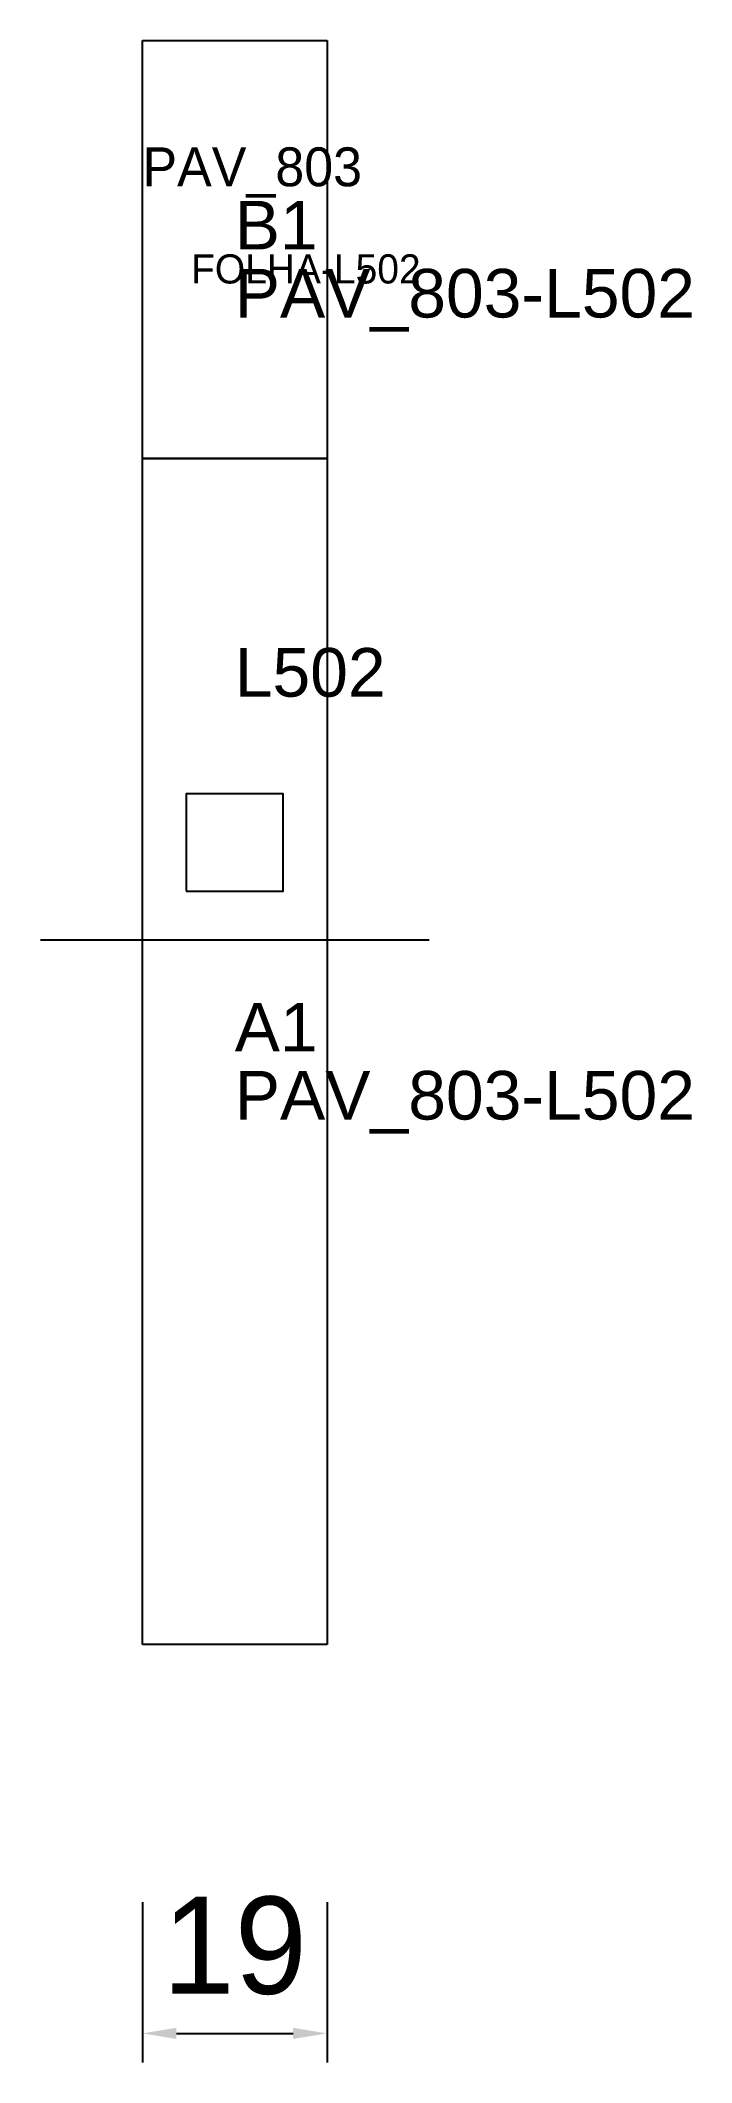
# Model space of a CAD drawing. Header units: metres. Extents: x 212 to 279, y -6 to 202.
import ezdxf

# ---------------------------------------------------------------- set-up
doc = ezdxf.new("R2010")
doc.units = ezdxf.units.M
for name, color, linetype in [('3', 3, 'CONTINUOUS'), ('AUX00', 7, 'CONTINUOUS'), ('COTA', 241, 'CONTINUOUS'), ('FOLHA', 255, 'CONTINUOUS'), ('Hachura', 251, 'CONTINUOUS'), ('NOMENCLATURA', 7, 'CONTINUOUS'), ('Nível', 160, 'CONTINUOUS'), ('Painéis', 200, 'CONTINUOUS'), ('Pilares', 5, 'CONTINUOUS'), ('SARR_2.2x7', 40, 'CONTINUOUS')]:
    doc.layers.add(name, color=color, linetype=linetype)
doc.styles.add('ARIAL', font='Arial.ttf')
doc.styles.add('STR_STANDARD', font='arial.ttf')
doc.dimstyles.new('EZ DXF', dxfattribs={"dimtxt": 10, "dimasz": 3.5, "dimexe": 3, "dimexo": 1.5, "dimgap": 1, "dimtad": 1, "dimdec": 1, "dimdsep": 46, "dimcen": 2.5, "dimazin": 3, "dimtfac": 1, "dimtmove": 0, "dimatfit": 3})

msp = doc.modelspace()

# ---------------------------------------------------------------- hatches: boundary and pattern name
at = {"layer": 'Hachura'}
h = msp.add_hatch(dxfattribs=at)
h.set_pattern_fill('ANSI31', scale=50)
h.paths.add_polyline_path([(222.2, 201.5), (241.2, 201.5), (241.2, 36.5), (222.2, 36.5)])
h = msp.add_hatch(dxfattribs=at)
h.set_pattern_fill('ANSI31', scale=50)
h.paths.add_polyline_path([(222.2, 201.5), (241.2, 201.5), (241.2, 36.5), (222.2, 36.5)])

# ---------------------------------------------------------------- linework, layer by layer
at = {"layer": '3'}
msp.add_lwpolyline([(222.2, 158.5), (241.2, 158.5)], close=True, dxfattribs=at)
msp.add_lwpolyline([(222.2, 158.5), (241.2, 158.5)], close=True, dxfattribs=at)
at = {"layer": 'Painéis', "color": 200}
for p, q in [((222.2, 201.5), (241.2, 201.5)), ((222.2, 36.5), (222.2, 201.5)), ((222.2, 201.5), (241.2, 201.5)), ((222.2, 36.5), (222.2, 201.5)), ((241.2, 201.5), (241.2, 36.5)), ((241.2, 201.5), (241.2, 36.5)), ((241.2, 36.5), (222.2, 36.5)), ((241.2, 36.5), (222.2, 36.5))]:
    msp.add_line(p, q, dxfattribs=at)
at = {"layer": 'Pilares'}
msp.add_lwpolyline([(226.7, 114), (236.7, 114), (236.7, 124), (226.7, 124)], close=True, dxfattribs=at)
msp.add_lwpolyline([(226.7, 114), (236.7, 114), (236.7, 124), (226.7, 124)], close=True, dxfattribs=at)
at = {"layer": 'SARR_2.2x7'}
msp.add_line((211.7, 109), (251.7, 109), dxfattribs=at)
msp.add_line((211.7, 109), (251.7, 109), dxfattribs=at)

# ---------------------------------------------------------------- texts
at = {"layer": '3', "style": 'STR_STANDARD'}
for s, p in [('B1', (231.7, 180)), ('B1', (231.7, 180)), ('A1', (231.7, 97.5)), ('A1', (231.7, 97.5))]:
    msp.add_text(s, height=5, dxfattribs=at).set_placement(p)
at = {"layer": 'AUX00', "style": 'STR_STANDARD'}
for p in [(231.7, 173), (231.7, 173), (231.7, 90.5), (231.7, 90.5)]:
    msp.add_text('PAV_803-L502', height=5, dxfattribs=at).set_placement(p)
at = {"layer": 'FOLHA'}
msp.add_text('FOLHA-L502', height=3, dxfattribs=at).set_placement((227.2, 176.5))
msp.add_text('FOLHA-L502', height=3, dxfattribs=at).set_placement((227.2, 176.5))
at = {"layer": 'NOMENCLATURA', "insert": (231.7, 139), "char_height": 5, "attachment_point": 1, "style": 'ARIAL'}
msp.add_mtext('L502', dxfattribs=at)
msp.add_mtext('L502', dxfattribs=at)
at = {"layer": 'Nível'}
msp.add_text('PAV_803', height=4, dxfattribs=at).set_placement((222.2, 186.5))
msp.add_text('PAV_803', height=4, dxfattribs=at).set_placement((222.2, 186.5))

# ---------------------------------------------------------------- dimensions: what is measured, and where the dimension line sits
at = {"layer": 'COTA'}
msp.add_linear_dim(base=(222.2, -3.5), p1=(222.2, 11.5), p2=(241.2, 11.5), dimstyle='EZ DXF', dxfattribs=at).render()
msp.add_linear_dim(base=(222.2, -3.5), p1=(222.2, 11.5), p2=(241.2, 11.5), dimstyle='EZ DXF', dxfattribs=at).render()

doc.saveas('drawing.dxf')
